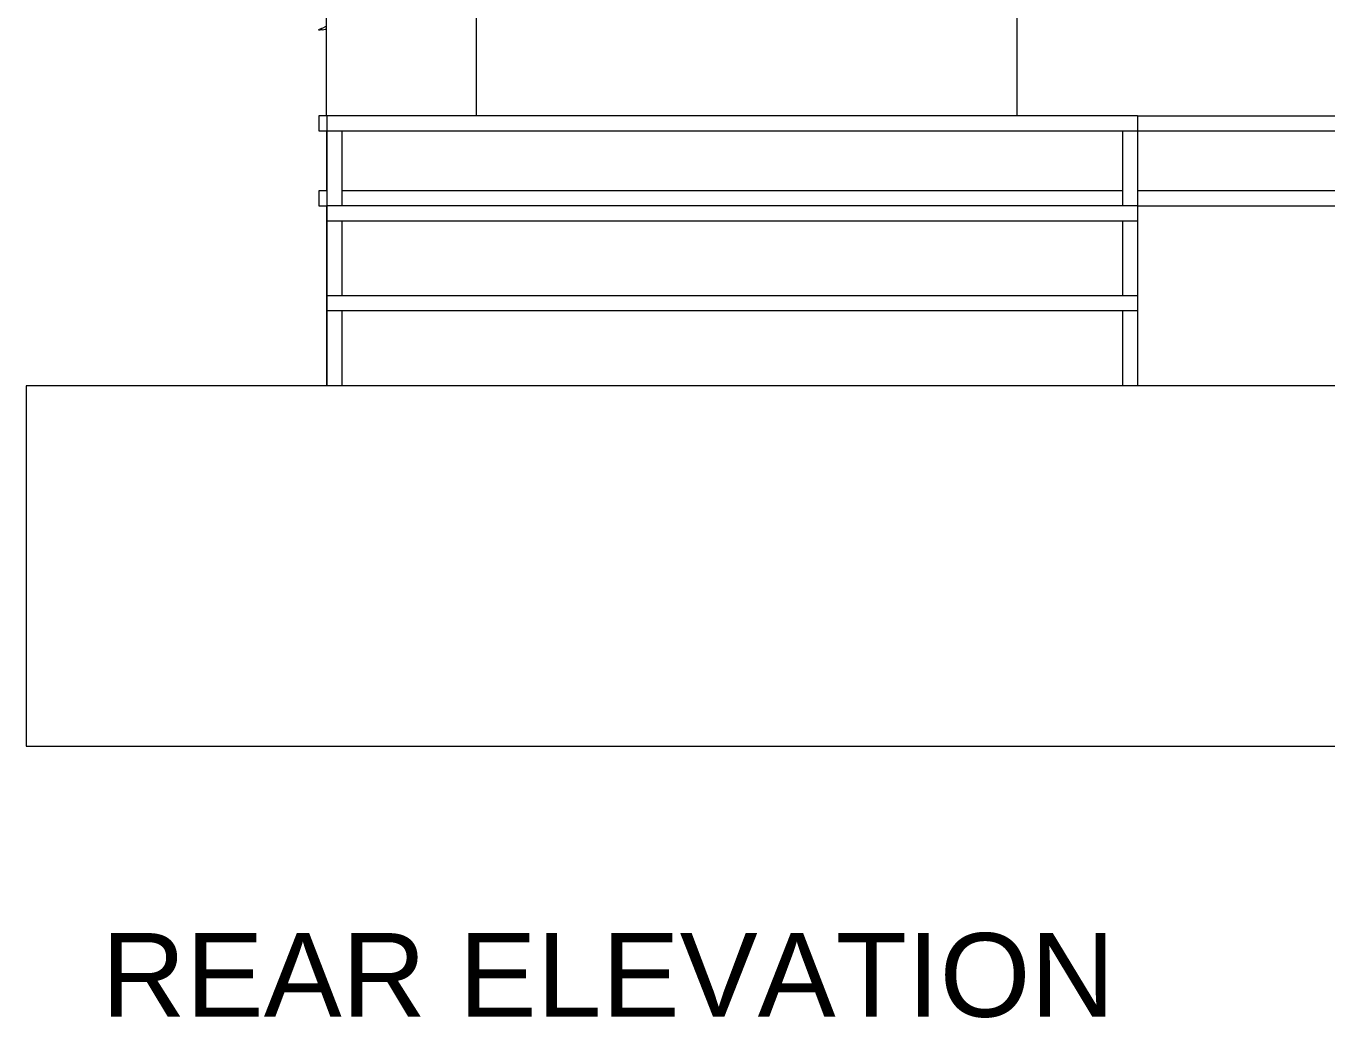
# Model space of a CAD drawing. Header units: metres. Extents: x 12.2 to 77.2, y 18.8 to 35.5.
# Drawn here: x 62.831 to 65.03, y 19.23 to 20.908 of the extents above; entities that cross this region are included whole.
import ezdxf

# ---------------------------------------------------------------- set-up
doc = ezdxf.new("R2010")
doc.units = ezdxf.units.M
doc.layers.add('0inne_gulv', color=7, linetype='Continuous', lineweight=13)
doc.styles.get("Standard").update_dxf_attribs({"font": 'arial.ttf'})

# ---------------------------------------------------------------- blocks, each defined once
blk = doc.blocks.new('One bedroom house bk')
for p, q in [((-8.2115, -2.6252), (-8.2115, -0.4916)), ((-7.2971, -0.4916), (-7.2971, -2.6252)), ((-8.4655, -2.4739), (-8.4655, -2.3275)), ((-8.4789, -2.4799), (-8.4764, -2.4787)), ((-8.4789, -2.4799), (-8.4759, -2.4799)), ((-8.4738, -2.4777), (-8.4764, -2.4787)), ((-8.4729, -2.4797), (-8.4759, -2.4799)), ((-8.4738, -2.4777), (-8.4686, -2.4754)), ((-8.4729, -2.4797), (-8.4671, -2.4787)), ((-8.4655, -2.4739), (-8.4686, -2.4754)), ((-8.4655, -2.4783), (-8.4671, -2.4787)), ((-8.4655, -2.4783), (-8.4655, -2.4739)), ((-8.4655, -2.6252), (-8.4655, -2.4783)), ((-8.4782, -2.6252), (-8.4782, -2.6506)), ((-8.4655, -2.6252), (-8.4782, -2.6252)), ((-8.4646, -2.6252), (-8.4655, -2.6252)), ((-8.4646, -2.6252), (-8.4646, -2.6506)), ((-8.2115, -2.6252), (-8.4646, -2.6252)), ((-7.2971, -2.6252), (-8.2115, -2.6252)), ((-7.093, -2.6252), (-7.2971, -2.6252)), ((-7.093, -2.6252), (-7.093, -2.6506)), ((-7.093, -2.6252), (-2.1282, -2.6252)), ((-8.4782, -2.6506), (-8.4655, -2.6506)), ((-8.4655, -2.6506), (-8.4655, -2.7522)), ((-8.4655, -2.6506), (-8.4646, -2.6506)), ((-8.4646, -2.6506), (-8.4392, -2.6506)), ((-8.4646, -2.6506), (-8.4646, -2.7522)), ((-8.4392, -2.6506), (-7.1184, -2.6506)), ((-8.4392, -2.6506), (-8.4392, -2.7522)), ((-7.1184, -2.6506), (-7.093, -2.6506)), ((-7.1184, -2.6506), (-7.1184, -2.7522)), ((-7.093, -2.6506), (-2.1282, -2.6506)), ((-7.093, -2.6506), (-7.093, -2.7522)), ((-8.4782, -2.7522), (-8.4782, -2.7776)), ((-8.4655, -2.7522), (-8.4782, -2.7522)), ((-8.4646, -2.7522), (-8.4655, -2.7522)), ((-8.4646, -2.7522), (-8.4646, -2.7776)), ((-7.1184, -2.7522), (-8.4392, -2.7522)), ((-8.4392, -2.7522), (-8.4392, -2.7776)), ((-7.1184, -2.7522), (-7.1184, -2.7776)), ((-2.1282, -2.7522), (-7.093, -2.7522)), ((-7.093, -2.7522), (-7.093, -2.7776)), ((-8.4782, -2.7776), (-8.4655, -2.7776)), ((-8.4655, -2.7776), (-8.4655, -3.0824)), ((-8.4655, -2.7776), (-8.4646, -2.7776)), ((-8.4392, -2.7776), (-8.4646, -2.7776)), ((-8.4646, -2.7776), (-8.4646, -2.803)), ((-7.1184, -2.7776), (-8.4392, -2.7776)), ((-7.093, -2.7776), (-7.1184, -2.7776)), ((-7.093, -2.7776), (-7.093, -2.803)), ((-7.093, -2.7776), (-2.1282, -2.7776)), ((-8.4646, -2.803), (-8.4392, -2.803)), ((-8.4646, -2.803), (-8.4646, -2.93)), ((-8.4392, -2.803), (-7.1184, -2.803)), ((-8.4392, -2.803), (-8.4392, -2.93)), ((-7.1184, -2.803), (-7.1184, -2.93)), ((-7.1184, -2.803), (-7.093, -2.803)), ((-7.093, -2.803), (-7.093, -2.93)), ((-8.4646, -2.93), (-8.4646, -2.9554)), ((-8.4392, -2.93), (-8.4646, -2.93)), ((-7.1184, -2.93), (-8.4392, -2.93)), ((-7.093, -2.93), (-7.1184, -2.93)), ((-7.093, -2.93), (-7.093, -2.9554)), ((-8.4392, -2.9554), (-8.4646, -2.9554)), ((-8.4646, -2.9554), (-8.4646, -3.0824)), ((-8.4392, -2.9554), (-8.4392, -3.0824)), ((-7.1184, -2.9554), (-8.4392, -2.9554)), ((-7.1184, -2.9554), (-7.1184, -3.0824)), ((-7.093, -2.9554), (-7.1184, -2.9554)), ((-7.093, -2.9554), (-7.093, -3.0824)), ((-8.4655, -3.0824), (-8.9738, -3.0824)), ((-8.4646, -3.0824), (-8.4655, -3.0824)), ((-8.4392, -3.0824), (-8.4646, -3.0824)), ((-7.1184, -3.0824), (-8.4392, -3.0824)), ((-7.093, -3.0824), (-7.1184, -3.0824)), ((-2.1282, -3.0824), (-7.093, -3.0824)), ((-8.9738, -3.692), (4.586, -3.692))]:
    blk.add_line(p, q)
at = {"layer": '0inne_gulv'}
blk.add_line((-8.9738, -3.0824), (-8.9738, -3.692), dxfattribs=at)

msp = doc.modelspace()

# ---------------------------------------------------------------- block references
at = {"layer": '0inne_gulv'}
msp.add_blockref('One bedroom house bk', (71.8047, 23.3818), dxfattribs=at)

# ---------------------------------------------------------------- texts
msp.add_text('REAR ELEVATION', height=0.141643).set_placement((62.9583, 19.232))

doc.saveas('drawing.dxf')
